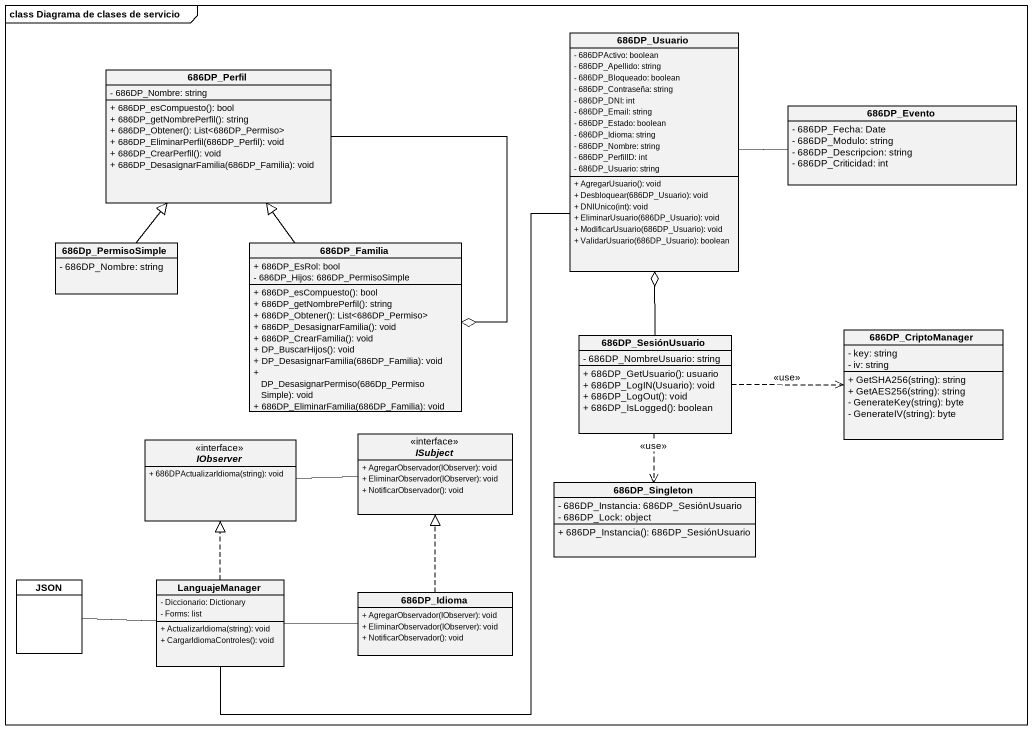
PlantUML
@startuml
mainframe class Diagrama de clases de servicio
hide circle
hide empty members
skinparam classAttributeIconSize 0
class "686DP_Usuario" as c686DP_Usuario {
  - 686DPActivo: boolean
  - 686DP_Apellido: string
  - 686DP_Bloqueado: boolean
  - 686DP_Contraseña: string
  - 686DP_DNI: int
  - 686DP_Email: string
  - 686DP_Estado: boolean
  - 686DP_Idioma: string
  - 686DP_Nombre: string
  - 686DP_PerfilID: int
  - 686DP_Usuario: string
  + AgregarUsuario(): void
  + Desbloquear(686DP_Usuario): void
  + DNIUnico(int): void
  + EliminarUsuario(686DP_Usuario): void
  + ModificarUsuario(686DP_Usuario): void
  + ValidarUsuario(686DP_Usuario): boolean
}
class "686DP_Perfil" as c686DP_Perfil {
  - 686DP_Nombre: string
  + 686DP_esCompuesto(): bool
  + 686DP_getNombrePerfil(): string
  + 686DP_Obtener(): List<686DP_Permiso>
  + 686DP_EliminarPerfil(686DP_Perfil): void
  + 686DP_CrearPerfil(): void
  + 686DP_DesasignarFamilia(686DP_Familia): void
}
class "686DP_Evento" as c686DP_Evento {
  - 686DP_Fecha: Date
  - 686DP_Modulo: string
  - 686DP_Descripcion: string
  - 686DP_Criticidad: int
}
class "686Dp_PermisoSimple" as c686Dp_PermisoSimple {
  - 686DP_Nombre: string
}
class "686DP_Familia" as c686DP_Familia {
  + 686DP_EsRol: bool
  - 686DP_Hijos: 686DP_PermisoSimple
  + 686DP_esCompuesto(): bool
  + 686DP_getNombrePerfil(): string
  + 686DP_Obtener(): List<686DP_Permiso>
  + 686DP_DesasignarFamilia(): void
  + 686DP_CrearFamilia(): void
  + DP_BuscarHijos(): void
  + DP_DesasignarFamilia(686DP_Familia): void
  + DP_DesasignarPermiso(686Dp_PermisoSimple): void
  + 686DP_EliminarFamilia(686DP_Familia): void
}
class "686DP_SesiónUsuario" as c686DP_SesiónUsuario {
  - 686DP_NombreUsuario: string
  + 686DP_GetUsuario(): usuario
  + 686DP_LogIN(Usuario): void
  + 686DP_LogOut(): void
  + 686DP_IsLogged(): boolean
}
class "686DP_CriptoManager" as c686DP_CriptoManager {
  - key: string
  - iv: string
  + GetSHA256(string): string
  + GetAES256(string): string
  - GenerateKey(string): byte
  - GenerateIV(string): byte
}
interface IObserver {
  + 686DPActualizarIdioma(string): void
}
interface ISubject {
  + AgregarObservador(IObserver): void
  + EliminarObservador(IObserver): void
  + NotificarObservador(): void
}
class "686DP_Singleton" as c686DP_Singleton {
  - 686DP_Instancia: 686DP_SesiónUsuario
  - 686DP_Lock: object
  + 686DP_Instancia(): 686DP_SesiónUsuario
}
class "JSON" as JSON_ #FFFFFF
class LanguajeManager {
  - Diccionario: Dictionary
  - Forms: list
  + ActualizarIdioma(string): void
  + CargarIdiomaControles(): void
}
class "686DP_Idioma" as c686DP_Idioma {
  + AgregarObservador(IObserver): void
  + EliminarObservador(IObserver): void
  + NotificarObservador(): void
}
c686DP_Usuario -right- c686DP_Evento
c686DP_Perfil --o c686DP_Familia
c686Dp_PermisoSimple -up-|> c686DP_Perfil
c686DP_Familia -up-|> c686DP_Perfil
c686DP_SesiónUsuario -up-o c686DP_Usuario
c686DP_SesiónUsuario .right.> c686DP_CriptoManager : <<use>>
c686DP_SesiónUsuario ..> c686DP_Singleton : <<use>>
IObserver -right- ISubject
JSON_ -right- LanguajeManager
LanguajeManager -up- c686DP_Usuario
LanguajeManager .up.|> IObserver
LanguajeManager -right- c686DP_Idioma
c686DP_Idioma .up.|> ISubject
@enduml
